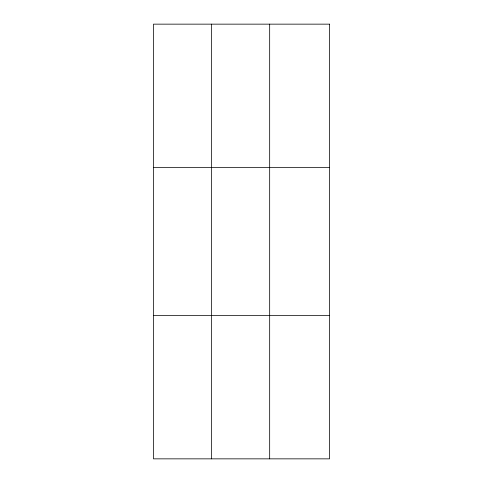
<?xml version="1.0" encoding="UTF-8"?>
<svg xmlns="http://www.w3.org/2000/svg" width="483" height="483" viewBox="0 0 483 483"><rect width="100%" height="100%" fill="white"/><g stroke="black" fill="none" stroke-linecap="round" stroke-linejoin="round"><path stroke-width="0.72" d="M211.566 24.15L211.566 458.85M269.671 24.15L269.671 458.85M153.455 167.601L329.545 167.601M153.455 315.399L329.545 315.399M329.545 24.15L329.545 458.85L153.455 458.85L153.455 24.15L329.545 24.15"/></g></svg>
